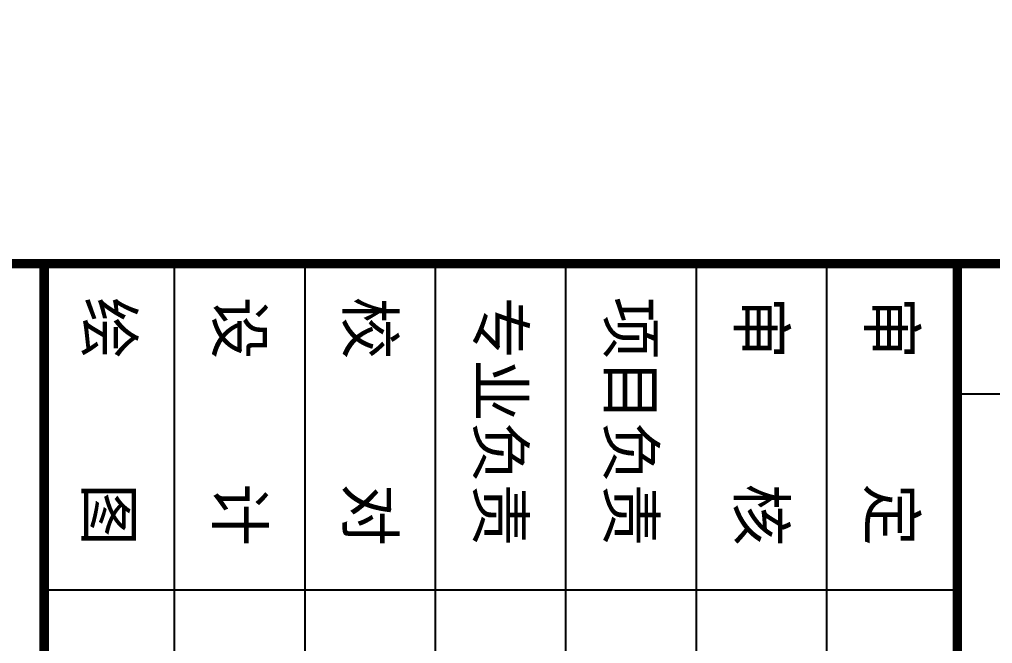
# Model space of a CAD drawing. Extents: x 447413 to 2975780, y -1432727 to 1301644.
# Drawn here: x 2628671 to 2637622, y -535608 to -529872 of the extents above; entities that cross this region are included whole.
import ezdxf

# ---------------------------------------------------------------- set-up
doc = ezdxf.new("R2010")
doc.units = 0
doc.header["$LTSCALE"] = 1000
doc.header["$MEASUREMENT"] = 0
doc.layers.add('THIN', color=7, linetype='Continuous')
doc.layers.add('图框', color=253, linetype='Continuous')
doc.styles.add('cx_biaoti', font='')
doc.styles.get("Standard").update_dxf_attribs({"font": 'tssdeng.shx', "bigfont": 'hztxt.shx'})
doc.styles.get('cx_biaoti').set_extended_font_data('SimSun')
doc.dimstyles.get("Standard").update_dxf_attribs({"dimscale": 100, "dimtxt": 3.5, "dimasz": 1, "dimexe": 2.5, "dimexo": 3, "dimgap": 1.5, "dimtad": 1, "dimdec": 0, "dimzin": 0, "dimdsep": 46, "dimtxsty": 'Standard', "dimblk": 'ARCHTICK', "dimcen": 0.09, "dimadec": 0, "dimazin": 0, "dimtfac": 1, "dimtdec": 0, "dimtix": 1, "dimtmove": 2, "dimatfit": 3, "dimfxl": 0, "dimtolj": 1, "dimtzin": 0, "dimarcsym": 0})

# ---------------------------------------------------------------- blocks, each defined once
blk = doc.blocks.new('A$C6B0021A6')
at = {"layer": '图框', "color": 153}
for p, q in [((112220, 15820, -84000), (112220, 13420, -84000)), ((113420, 13420, -84000), (113420, 7820, -84000)), ((117920, 12620, -84000), (111420, 12620, -84000)), ((117920, 11820, -84000), (111420, 11820, -84000)), ((117920, 11020, -84000), (111420, 11020, -84000)), ((117920, 10220, -84000), (111420, 10220, -84000)), ((117920, 9420, -84000), (111420, 9420, -84000)), ((117920, 8620, -84000), (111420, 8620, -84000))]:
    blk.add_line(p, q, dxfattribs=at)
at = {"layer": '图框', "color": 153, "const_width": 58, "elevation": -84000}
for points in [[(111420, 1020), (2520, 1020), (2520, 83120), (111420, 83120)], [(111420, 83120), (117920, 83120), (117920, 1020), (111420, 1020)], [(111420, 30220), (117920, 30220), (117920, 1020), (111420, 1020)]]:
    blk.add_lwpolyline(points, close=True, dxfattribs=at)
for points in [[(111420, 13420), (117920, 13420)], [(111420, 7820), (117920, 7820)]]:
    blk.add_lwpolyline(points, dxfattribs=at)
at = {"layer": '图框', "color": 153, "style": 'cx_biaoti'}
for s, p in [('审    定', (111623.6, 12878.4, -84000)), ('审    核', (111623.6, 12078.4, -84000)), ('项目负责', (111623.6, 11279.2, -84000)), ('专业负责', (111623.6, 10479.2, -84000)), ('校    对', (111623.6, 9678.4, -84000)), ('设    计', (111623.6, 8880, -84000)), ('绘    图', (111623.6, 8079.2, -84000))]:
    blk.add_text(s, height=280, dxfattribs=at).set_placement(p)
blk = doc.blocks.new('_ArchTick')
at = {"color": 0, "linetype": 'ByBlock', "const_width": 0.4}
blk.add_lwpolyline([(-0.5, -0.5), (0.5, 0.5)], dxfattribs=at)

msp = doc.modelspace()

# ---------------------------------------------------------------- block references
at = {"xscale": 1.5, "yscale": 1.5, "zscale": 1.5, "rotation": 270}
msp.add_blockref('A$C6B0021A6', (2617168.3, -364986.5, 252000), dxfattribs=at)

# ---------------------------------------------------------------- leaders
at = {"layer": 'THIN'}
msp.add_leader([(2677627.2, -524494.7, 126000), (2674872.5, -524693.4, 126000)], dimstyle='Standard', override={"dimasz": 400}, dxfattribs=at)

doc.saveas('drawing.dxf')
